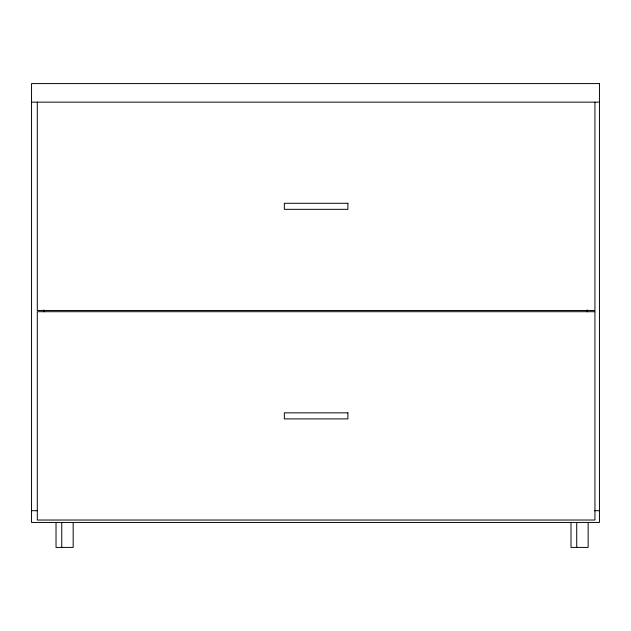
<?xml version="1.0" encoding="UTF-8"?>
<svg xmlns="http://www.w3.org/2000/svg" width="631" height="631" viewBox="0 0 631 631"><rect width="100%" height="100%" fill="white"/><g stroke="black" fill="none" stroke-linecap="round" stroke-linejoin="round"><path stroke-width="0.95" d="M31.55 102.143L599.45 102.143M31.55 510.7L37.466 510.7M594.52 510.7L599.45 510.7M594.938 102.143L594.938 310.468L37.3 310.468L37.3 102.143M588.155 522.452L588.155 547.416L571.008 547.416L571.008 522.452M587.232 309.868L587.232 311.84M576.718 522.452L576.718 547.416M73.172 522.452L73.172 547.416L56.025 547.416L56.025 522.452M61.743 522.452L61.743 547.416M43.768 309.868L43.768 311.84M599.45 83.584L31.55 83.584L31.55 522.452L599.45 522.452L599.45 83.584M347.894 203.285L284.344 203.285L284.344 209.334L347.894 209.334L347.894 203.285M594.938 311.706L37.3 311.706L37.3 520.031L594.938 520.031L594.938 311.706M347.894 412.84L284.344 412.84L284.344 418.897L347.894 418.897L347.894 412.84"/></g></svg>
